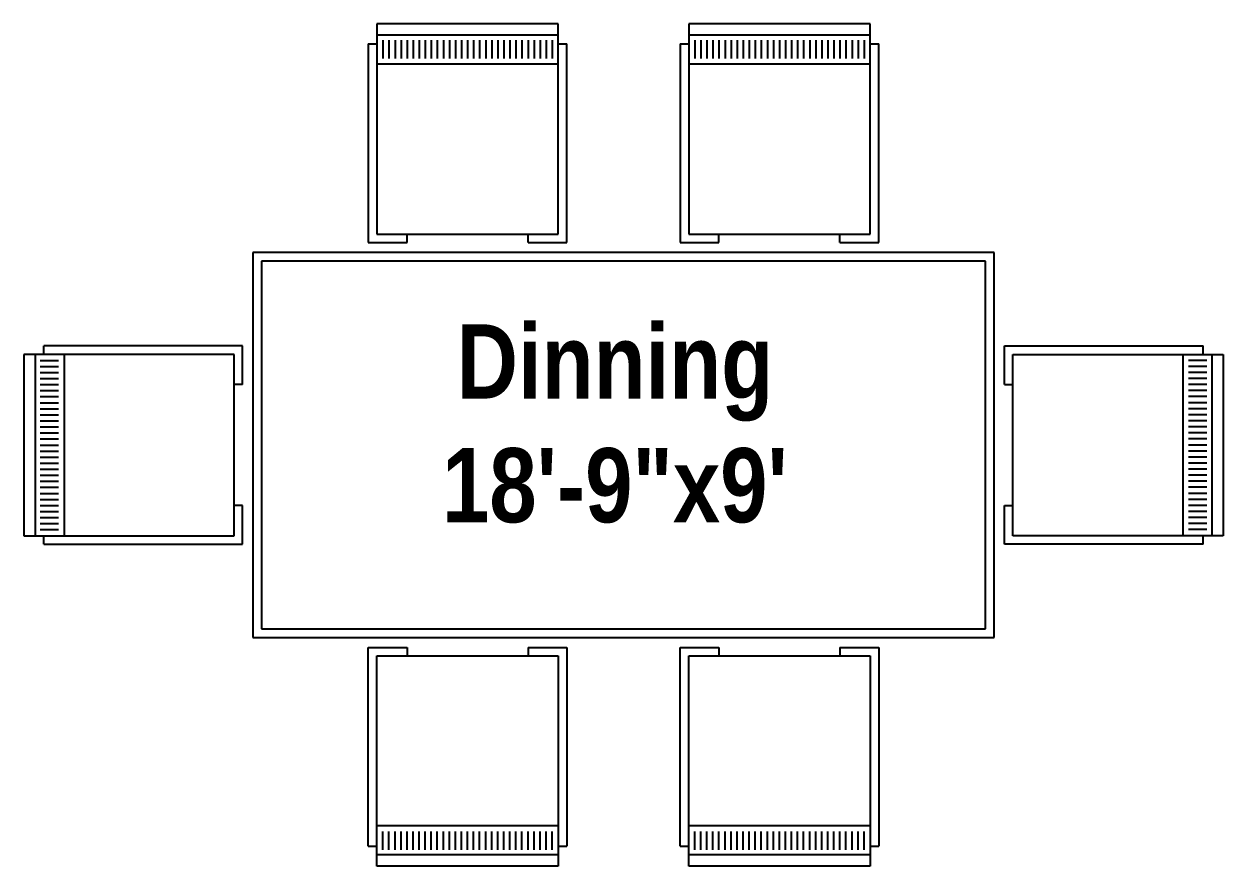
# Model space of a CAD drawing. Header units: inches. Extents: x 22513 to 23848, y -2930 to -2337.
# Drawn here: x 23201.8 to 23298.7, y -2667.6 to -2599.5 of the extents above; entities that cross this region are included whole.
import ezdxf

# ---------------------------------------------------------------- set-up
doc = ezdxf.new("R2010")
doc.units = ezdxf.units.IN
doc.header["$LTSCALE"] = 10
doc.header["$MEASUREMENT"] = 0
doc.layers.add('line', color=7, linetype='Continuous', lineweight=13)
doc.styles.add('TECH', font='techb___.ttf', dxfattribs={"height": 2.5})

# ---------------------------------------------------------------- blocks, each defined once
blk = doc.blocks.new('ОГ020 на6персон стол900х1730')
for p, q in [((-1018.6, 534.4), (-1442.6, 534.4)), ((-1442.6, 534.4), (-1442.6, 43.3)), ((-1018.6, 43.3), (-1018.6, 534.4)), ((-289.5, 534.4), (-713.5, 534.4)), ((-713.5, 534.4), (-713.5, 43.3)), ((-289.5, 43.3), (-289.5, 534.4)), ((-1018.6, 508.2), (-1442.6, 508.2)), ((-289.5, 508.2), (-713.5, 508.2)), ((-1462.6, 487.7), (-1442.6, 487.7)), ((-1462.6, 487.7), (-1462.6, 23.3)), ((-1428.5, 496.9), (-1428.5, 454)), ((-1414.4, 496.9), (-1414.4, 454)), ((-1400.2, 496.9), (-1400.2, 454)), ((-1386.1, 496.9), (-1386.1, 454)), ((-1372, 496.9), (-1372, 454)), ((-1357.8, 496.9), (-1357.8, 454)), ((-1343.7, 496.9), (-1343.7, 454)), ((-1329.6, 496.9), (-1329.6, 454)), ((-1315.4, 496.9), (-1315.4, 454)), ((-1301.3, 496.9), (-1301.3, 454)), ((-1287.2, 496.9), (-1287.2, 454)), ((-1273, 496.9), (-1273, 454)), ((-1258.9, 496.9), (-1258.9, 454)), ((-1244.8, 496.9), (-1244.8, 454)), ((-1230.6, 496.9), (-1230.6, 454)), ((-1216.5, 496.9), (-1216.5, 454)), ((-1202.4, 496.9), (-1202.4, 454)), ((-1188.2, 496.9), (-1188.2, 454)), ((-1174.1, 496.9), (-1174.1, 454)), ((-1160, 496.9), (-1160, 454)), ((-1145.8, 496.9), (-1145.8, 454)), ((-1131.7, 496.9), (-1131.7, 454)), ((-1117.6, 496.9), (-1117.6, 454)), ((-1103.4, 496.9), (-1103.4, 454)), ((-1089.3, 496.9), (-1089.3, 454)), ((-1075.2, 496.9), (-1075.2, 454)), ((-1061, 496.9), (-1061, 454)), ((-1046.9, 496.9), (-1046.9, 454)), ((-1032.8, 496.9), (-1032.8, 454)), ((-1018.6, 487.7), (-998.6, 487.7)), ((-998.6, 23.3), (-998.6, 487.7)), ((-733.5, 487.7), (-713.5, 487.7)), ((-733.5, 487.7), (-733.5, 23.3)), ((-699.4, 496.9), (-699.4, 454)), ((-685.3, 496.9), (-685.3, 454)), ((-671.1, 496.9), (-671.1, 454)), ((-657, 496.9), (-657, 454)), ((-642.9, 496.9), (-642.9, 454)), ((-628.7, 496.9), (-628.7, 454)), ((-614.6, 496.9), (-614.6, 454)), ((-600.5, 496.9), (-600.5, 454)), ((-586.3, 496.9), (-586.3, 454)), ((-572.2, 496.9), (-572.2, 454)), ((-558.1, 496.9), (-558.1, 454)), ((-543.9, 496.9), (-543.9, 454)), ((-529.8, 496.9), (-529.8, 454)), ((-515.7, 496.9), (-515.7, 454)), ((-501.5, 496.9), (-501.5, 454)), ((-487.4, 496.9), (-487.4, 454)), ((-473.3, 496.9), (-473.3, 454)), ((-459.1, 496.9), (-459.1, 454)), ((-445, 496.9), (-445, 454)), ((-430.9, 496.9), (-430.9, 454)), ((-416.7, 496.9), (-416.7, 454)), ((-402.6, 496.9), (-402.6, 454)), ((-388.5, 496.9), (-388.5, 454)), ((-374.3, 496.9), (-374.3, 454)), ((-360.2, 496.9), (-360.2, 454)), ((-346.1, 496.9), (-346.1, 454)), ((-331.9, 496.9), (-331.9, 454)), ((-317.8, 496.9), (-317.8, 454)), ((-303.7, 496.9), (-303.7, 454)), ((-289.5, 487.7), (-269.5, 487.7)), ((-269.5, 23.3), (-269.5, 487.7)), ((-1018.6, 440.3), (-1442.6, 440.3)), ((-289.5, 440.3), (-713.5, 440.3)), ((-1442.6, 43.3), (-1018.6, 43.3)), ((-1372, 23.3), (-1372, 43.3)), ((-1089.2, 23.3), (-1089.2, 43.3)), ((-713.5, 43.3), (-289.5, 43.3)), ((-642.9, 23.3), (-642.9, 43.3)), ((-360.2, 23.3), (-360.2, 43.3)), ((-1732.2, 0), (-1732.2, -900)), ((0, 0), (-1732.2, 0)), ((-1462.6, 23.3), (-1372, 23.3)), ((-1089.2, 23.3), (-998.6, 23.3)), ((-733.5, 23.3), (-642.9, 23.3)), ((-360.2, 23.3), (-269.5, 23.3)), ((0, -900), (0, 0)), ((-1712.2, -20), (-1712.2, -880)), ((-20, -20), (-1712.2, -20)), ((-20, -880), (-20, -20)), ((-1756.4, -218), (-2220.8, -218)), ((-2220.8, -238), (-2220.8, -218)), ((-1756.4, -308.6), (-1756.4, -218)), ((24.2, -218), (488.7, -218)), ((24.2, -308.6), (24.2, -218)), ((488.7, -238), (488.7, -218)), ((-2267.5, -238), (-2267.5, -662)), ((-1776.4, -238), (-2267.5, -238)), ((-2241.3, -238), (-2241.3, -662)), ((-2230, -252.1), (-2187.1, -252.1)), ((-2173.4, -238), (-2173.4, -662)), ((-1776.4, -662), (-1776.4, -238)), ((44.2, -238), (535.3, -238)), ((44.2, -662), (44.2, -238)), ((441.2, -238), (441.2, -662)), ((497.8, -252.1), (454.9, -252.1)), ((509.1, -238), (509.1, -662)), ((535.3, -238), (535.3, -662)), ((-2230, -266.3), (-2187.1, -266.3)), ((497.8, -266.3), (454.9, -266.3)), ((-2230, -280.4), (-2187.1, -280.4)), ((-2230, -294.5), (-2187.1, -294.5)), ((497.8, -280.4), (454.9, -280.4)), ((497.8, -294.5), (454.9, -294.5)), ((-2230, -308.7), (-2187.1, -308.7)), ((-2230, -322.8), (-2187.1, -322.8)), ((-1756.4, -308.6), (-1776.4, -308.6)), ((24.2, -308.6), (44.2, -308.6)), ((497.8, -308.7), (454.9, -308.7)), ((497.8, -322.8), (454.9, -322.8)), ((-2230, -336.9), (-2187.1, -336.9)), ((-2230, -351.1), (-2187.1, -351.1)), ((497.8, -336.9), (454.9, -336.9)), ((497.8, -351.1), (454.9, -351.1)), ((-2230, -365.2), (-2187.1, -365.2)), ((-2230, -379.3), (-2187.1, -379.3)), ((497.8, -365.2), (454.9, -365.2)), ((497.8, -379.3), (454.9, -379.3)), ((-2230, -393.5), (-2187.1, -393.5)), ((-2230, -407.6), (-2187.1, -407.6)), ((497.8, -393.5), (454.9, -393.5)), ((497.8, -407.6), (454.9, -407.6)), ((-2230, -421.7), (-2187.1, -421.7)), ((-2230, -435.9), (-2187.1, -435.9)), ((497.8, -421.7), (454.9, -421.7)), ((497.8, -435.9), (454.9, -435.9)), ((-2230, -450), (-2187.1, -450)), ((-2230, -464.1), (-2187.1, -464.1)), ((497.8, -450), (454.9, -450)), ((497.8, -464.1), (454.9, -464.1)), ((-2230, -478.3), (-2187.1, -478.3)), ((-2230, -492.4), (-2187.1, -492.4)), ((497.8, -478.3), (454.9, -478.3)), ((497.8, -492.4), (454.9, -492.4)), ((-2230, -506.5), (-2187.1, -506.5)), ((-2230, -520.7), (-2187.1, -520.7)), ((497.8, -506.5), (454.9, -506.5)), ((497.8, -520.7), (454.9, -520.7)), ((-2230, -534.8), (-2187.1, -534.8)), ((-2230, -548.9), (-2187.1, -548.9)), ((497.8, -534.8), (454.9, -534.8)), ((497.8, -548.9), (454.9, -548.9)), ((-2230, -563.1), (-2187.1, -563.1)), ((-2230, -577.2), (-2187.1, -577.2)), ((497.8, -563.1), (454.9, -563.1)), ((497.8, -577.2), (454.9, -577.2)), ((-2230, -591.3), (-2187.1, -591.3)), ((-2230, -605.5), (-2187.1, -605.5)), ((-1756.4, -591.4), (-1776.4, -591.4)), ((-1756.4, -682), (-1756.4, -591.4)), ((24.2, -591.4), (44.2, -591.4)), ((24.2, -682), (24.2, -591.4)), ((497.8, -591.3), (454.9, -591.3)), ((497.8, -605.5), (454.9, -605.5)), ((-2230, -619.6), (-2187.1, -619.6)), ((-2230, -633.7), (-2187.1, -633.7)), ((497.8, -619.6), (454.9, -619.6)), ((497.8, -633.7), (454.9, -633.7)), ((-2267.5, -662), (-1776.4, -662)), ((-2230, -647.9), (-2187.1, -647.9)), ((-2220.8, -682), (-2220.8, -662)), ((535.3, -662), (44.2, -662)), ((497.8, -647.9), (454.9, -647.9)), ((488.7, -682), (488.7, -662)), ((-2220.8, -682), (-1756.4, -682)), ((488.7, -682), (24.2, -682)), ((-1712.2, -880), (-20, -880)), ((-1732.2, -900), (0, -900)), ((-1462.6, -1387.7), (-1462.6, -923.3)), ((-1462.6, -923.3), (-1372, -923.3)), ((-1372, -923.3), (-1372, -943.3)), ((-1089.2, -923.3), (-998.6, -923.3)), ((-1089.2, -923.3), (-1089.2, -943.3)), ((-998.6, -923.3), (-998.6, -1387.7)), ((-733.5, -1387.7), (-733.5, -923.3)), ((-733.5, -923.3), (-642.9, -923.3)), ((-642.9, -923.3), (-642.9, -943.3)), ((-360.2, -923.3), (-269.5, -923.3)), ((-360.2, -923.3), (-360.2, -943.3)), ((-269.5, -923.3), (-269.5, -1387.7)), ((-1442.6, -1434.4), (-1442.6, -943.3)), ((-1442.6, -943.3), (-1018.6, -943.3)), ((-1018.6, -943.3), (-1018.6, -1434.4)), ((-713.5, -1434.4), (-713.5, -943.3)), ((-713.5, -943.3), (-289.5, -943.3)), ((-289.5, -943.3), (-289.5, -1434.4)), ((-1018.6, -1340.3), (-1442.6, -1340.3)), ((-289.5, -1340.3), (-713.5, -1340.3)), ((-1428.5, -1396.9), (-1428.5, -1354)), ((-1414.4, -1396.9), (-1414.4, -1354)), ((-1400.2, -1396.9), (-1400.2, -1354)), ((-1386.1, -1396.9), (-1386.1, -1354)), ((-1372, -1396.9), (-1372, -1354)), ((-1357.8, -1396.9), (-1357.8, -1354)), ((-1343.7, -1396.9), (-1343.7, -1354)), ((-1329.6, -1396.9), (-1329.6, -1354)), ((-1315.4, -1396.9), (-1315.4, -1354)), ((-1301.3, -1396.9), (-1301.3, -1354)), ((-1287.2, -1396.9), (-1287.2, -1354)), ((-1273, -1396.9), (-1273, -1354)), ((-1258.9, -1396.9), (-1258.9, -1354)), ((-1244.8, -1396.9), (-1244.8, -1354)), ((-1230.6, -1396.9), (-1230.6, -1354)), ((-1216.5, -1396.9), (-1216.5, -1354)), ((-1202.4, -1396.9), (-1202.4, -1354)), ((-1188.2, -1396.9), (-1188.2, -1354)), ((-1174.1, -1396.9), (-1174.1, -1354)), ((-1160, -1396.9), (-1160, -1354)), ((-1145.8, -1396.9), (-1145.8, -1354)), ((-1131.7, -1396.9), (-1131.7, -1354)), ((-1117.6, -1396.9), (-1117.6, -1354)), ((-1103.4, -1396.9), (-1103.4, -1354)), ((-1089.3, -1396.9), (-1089.3, -1354)), ((-1075.2, -1396.9), (-1075.2, -1354)), ((-1061, -1396.9), (-1061, -1354)), ((-1046.9, -1396.9), (-1046.9, -1354)), ((-1032.8, -1396.9), (-1032.8, -1354)), ((-699.4, -1396.9), (-699.4, -1354)), ((-685.3, -1396.9), (-685.3, -1354)), ((-671.1, -1396.9), (-671.1, -1354)), ((-657, -1396.9), (-657, -1354)), ((-642.9, -1396.9), (-642.9, -1354)), ((-628.7, -1396.9), (-628.7, -1354)), ((-614.6, -1396.9), (-614.6, -1354)), ((-600.5, -1396.9), (-600.5, -1354)), ((-586.3, -1396.9), (-586.3, -1354)), ((-572.2, -1396.9), (-572.2, -1354)), ((-558.1, -1396.9), (-558.1, -1354)), ((-543.9, -1396.9), (-543.9, -1354)), ((-529.8, -1396.9), (-529.8, -1354)), ((-515.7, -1396.9), (-515.7, -1354)), ((-501.5, -1396.9), (-501.5, -1354)), ((-487.4, -1396.9), (-487.4, -1354)), ((-473.3, -1396.9), (-473.3, -1354)), ((-459.1, -1396.9), (-459.1, -1354)), ((-445, -1396.9), (-445, -1354)), ((-430.9, -1396.9), (-430.9, -1354)), ((-416.7, -1396.9), (-416.7, -1354)), ((-402.6, -1396.9), (-402.6, -1354)), ((-388.5, -1396.9), (-388.5, -1354)), ((-374.3, -1396.9), (-374.3, -1354)), ((-360.2, -1396.9), (-360.2, -1354)), ((-346.1, -1396.9), (-346.1, -1354)), ((-331.9, -1396.9), (-331.9, -1354)), ((-317.8, -1396.9), (-317.8, -1354)), ((-303.7, -1396.9), (-303.7, -1354)), ((-1462.6, -1387.7), (-1442.6, -1387.7)), ((-1018.6, -1387.7), (-998.6, -1387.7)), ((-733.5, -1387.7), (-713.5, -1387.7)), ((-289.5, -1387.7), (-269.5, -1387.7)), ((-1018.6, -1408.2), (-1442.6, -1408.2)), ((-289.5, -1408.2), (-713.5, -1408.2)), ((-1018.6, -1434.4), (-1442.6, -1434.4)), ((-289.5, -1434.4), (-713.5, -1434.4))]:
    blk.add_line(p, q)

msp = doc.modelspace()

# ---------------------------------------------------------------- block references
at = {"xscale": 0.0345600000000559, "yscale": 0.0345600000000559, "zscale": 0.03456}
msp.add_blockref('ОГ020 на6персон стол900х1730', (23280.188, -2618.011), dxfattribs=at)

# ---------------------------------------------------------------- texts
at = {"layer": 'line', "insert": (23249.558, -2623.811), "char_height": 6, "attachment_point": 2, "style": 'TECH'}
msp.add_mtext('Dinning\\P18\'-9"x9\'', dxfattribs=at)

doc.saveas('drawing.dxf')
